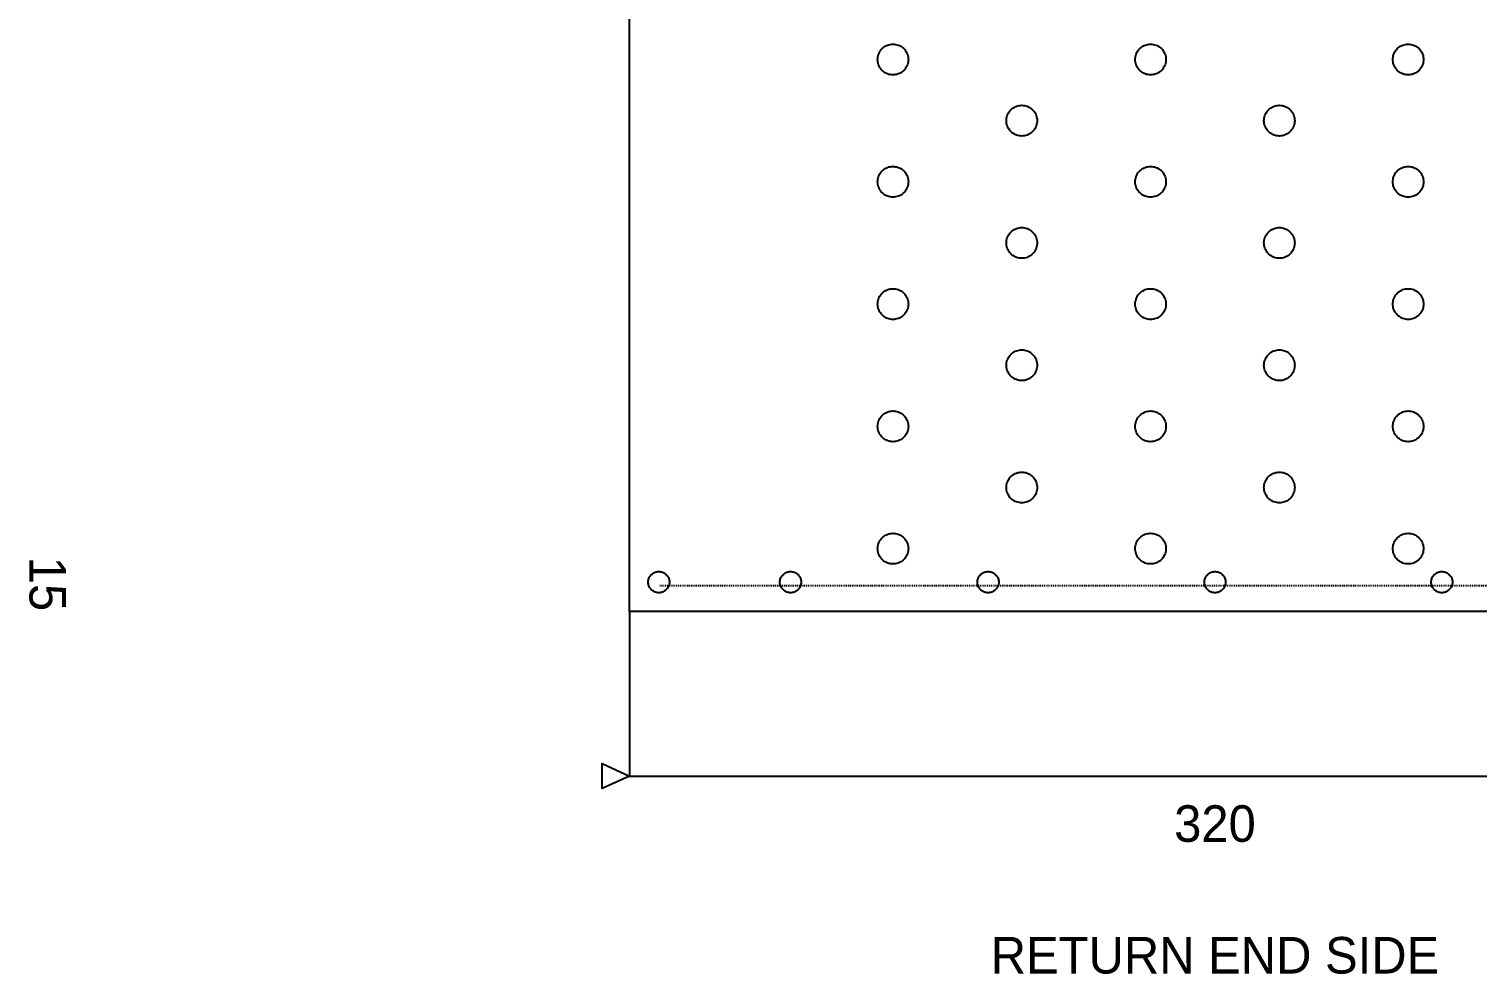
# Model space of a CAD drawing. Header units: millimetres. Extents: x 42 to 3058, y 353 to 2599.
# Drawn here: x 2385.9 to 2781.6, y 400.9 to 659.2 of the extents above; entities that cross this region are included whole.
import ezdxf
from ezdxf.enums import TextEntityAlignment as Align

# ---------------------------------------------------------------- set-up
doc = ezdxf.new("R2010")
doc.units = ezdxf.units.MM
doc.linetypes.add('DASHED', pattern=[0.5, 0.25, -0.25])
doc.layers.add('DRAWING', color=7, linetype='Continuous')
doc.layers.add('TEXT', color=7, linetype='Continuous')

msp = doc.modelspace()

# ---------------------------------------------------------------- linework, layer by layer
at = {"layer": 'DRAWING', "linetype": 'CONTINUOUS', "true_color": 0x111111}
for p, q in [((2550, 500), (2550, 1930)), ((2870, 500), (2550, 500))]:
    msp.add_line(p, q, dxfattribs=at)
at = {"layer": 'DRAWING', "linetype": 'DASHED', "true_color": 0xb000ff}
msp.add_line((2862, 507), (2558, 507), dxfattribs=at)
at = {"layer": 'DRAWING', "linetype": 'CONTINUOUS', "true_color": 0xff6a00}
for p, q in [((2550, 500), (2550, 455)), ((2550, 455), (2870, 455))]:
    msp.add_line(p, q, dxfattribs=at)
at = {"layer": 'DRAWING', "linetype": 'CONTINUOUS', "true_color": 0x111111}
for points in [[(2626.2, 650.88), (2626.18, 650.51), (2626.14, 650.15), (2626.06, 649.79), (2625.95, 649.44), (2625.81, 649.1), (2625.64, 648.78), (2625.44, 648.47), (2625.22, 648.18), (2624.97, 647.91), (2624.7, 647.66), (2624.41, 647.44), (2624.1, 647.24), (2623.77, 647.07), (2623.44, 646.93), (2623.09, 646.82), (2622.73, 646.74), (2622.37, 646.69), (2622, 646.68), (2621.63, 646.69), (2621.27, 646.74), (2620.91, 646.82), (2620.56, 646.93), (2620.23, 647.07), (2619.9, 647.24), (2619.59, 647.44), (2619.3, 647.66), (2619.03, 647.91), (2618.78, 648.18), (2618.56, 648.47), (2618.36, 648.78), (2618.19, 649.1), (2618.05, 649.44), (2617.94, 649.79), (2617.86, 650.15), (2617.82, 650.51), (2617.8, 650.88), (2617.82, 651.24), (2617.86, 651.61), (2617.94, 651.96), (2618.05, 652.31), (2618.19, 652.65), (2618.36, 652.98), (2618.56, 653.29), (2618.78, 653.58), (2619.03, 653.85), (2619.3, 654.1), (2619.59, 654.32), (2619.9, 654.52), (2620.23, 654.68), (2620.56, 654.82), (2620.91, 654.93), (2621.27, 655.01), (2621.63, 655.06), (2622, 655.08), (2622.37, 655.06), (2622.73, 655.01), (2623.09, 654.93), (2623.44, 654.82), (2623.77, 654.68), (2624.1, 654.52), (2624.41, 654.32), (2624.7, 654.1), (2624.97, 653.85), (2625.22, 653.58), (2625.44, 653.29), (2625.64, 652.98), (2625.81, 652.65), (2625.95, 652.31), (2626.06, 651.96), (2626.14, 651.61), (2626.18, 651.24), (2626.2, 650.88)], [(2696.6, 650.88), (2696.58, 650.51), (2696.54, 650.15), (2696.46, 649.79), (2696.35, 649.44), (2696.21, 649.1), (2696.04, 648.78), (2695.84, 648.47), (2695.62, 648.18), (2695.37, 647.91), (2695.1, 647.66), (2694.81, 647.44), (2694.5, 647.24), (2694.17, 647.07), (2693.84, 646.93), (2693.49, 646.82), (2693.13, 646.74), (2692.77, 646.69), (2692.4, 646.68), (2692.03, 646.69), (2691.67, 646.74), (2691.31, 646.82), (2690.96, 646.93), (2690.63, 647.07), (2690.3, 647.24), (2689.99, 647.44), (2689.7, 647.66), (2689.43, 647.91), (2689.18, 648.18), (2688.96, 648.47), (2688.76, 648.78), (2688.59, 649.1), (2688.45, 649.44), (2688.34, 649.79), (2688.26, 650.15), (2688.22, 650.51), (2688.2, 650.88), (2688.22, 651.24), (2688.26, 651.61), (2688.34, 651.96), (2688.45, 652.31), (2688.59, 652.65), (2688.76, 652.98), (2688.96, 653.29), (2689.18, 653.58), (2689.43, 653.85), (2689.7, 654.1), (2689.99, 654.32), (2690.3, 654.52), (2690.63, 654.68), (2690.96, 654.82), (2691.31, 654.93), (2691.67, 655.01), (2692.03, 655.06), (2692.4, 655.08), (2692.77, 655.06), (2693.13, 655.01), (2693.49, 654.93), (2693.84, 654.82), (2694.17, 654.68), (2694.5, 654.52), (2694.81, 654.32), (2695.1, 654.1), (2695.37, 653.85), (2695.62, 653.58), (2695.84, 653.29), (2696.04, 652.98), (2696.21, 652.65), (2696.35, 652.31), (2696.46, 651.96), (2696.54, 651.61), (2696.58, 651.24), (2696.6, 650.88)], [(2767, 650.88), (2766.98, 650.51), (2766.94, 650.15), (2766.86, 649.79), (2766.75, 649.44), (2766.61, 649.1), (2766.44, 648.78), (2766.24, 648.47), (2766.02, 648.18), (2765.77, 647.91), (2765.5, 647.66), (2765.21, 647.44), (2764.9, 647.24), (2764.57, 647.07), (2764.24, 646.93), (2763.89, 646.82), (2763.53, 646.74), (2763.17, 646.69), (2762.8, 646.68), (2762.43, 646.69), (2762.07, 646.74), (2761.71, 646.82), (2761.36, 646.93), (2761.03, 647.07), (2760.7, 647.24), (2760.39, 647.44), (2760.1, 647.66), (2759.83, 647.91), (2759.58, 648.18), (2759.36, 648.47), (2759.16, 648.78), (2758.99, 649.1), (2758.85, 649.44), (2758.74, 649.79), (2758.66, 650.15), (2758.62, 650.51), (2758.6, 650.88), (2758.62, 651.24), (2758.66, 651.61), (2758.74, 651.96), (2758.85, 652.31), (2758.99, 652.65), (2759.16, 652.98), (2759.36, 653.29), (2759.58, 653.58), (2759.83, 653.85), (2760.1, 654.1), (2760.39, 654.32), (2760.7, 654.52), (2761.03, 654.68), (2761.36, 654.82), (2761.71, 654.93), (2762.07, 655.01), (2762.43, 655.06), (2762.8, 655.08), (2763.17, 655.06), (2763.53, 655.01), (2763.89, 654.93), (2764.24, 654.82), (2764.57, 654.68), (2764.9, 654.52), (2765.21, 654.32), (2765.5, 654.1), (2765.77, 653.85), (2766.02, 653.58), (2766.24, 653.29), (2766.44, 652.98), (2766.61, 652.65), (2766.75, 652.31), (2766.86, 651.96), (2766.94, 651.61), (2766.98, 651.24), (2767, 650.88)], [(2661.4, 634.16), (2661.38, 633.8), (2661.34, 633.43), (2661.26, 633.08), (2661.15, 632.73), (2661.01, 632.39), (2660.84, 632.06), (2660.64, 631.75), (2660.42, 631.46), (2660.17, 631.19), (2659.9, 630.95), (2659.61, 630.72), (2659.3, 630.53), (2658.97, 630.36), (2658.64, 630.22), (2658.29, 630.11), (2657.93, 630.03), (2657.57, 629.98), (2657.2, 629.96), (2656.83, 629.98), (2656.47, 630.03), (2656.11, 630.11), (2655.76, 630.22), (2655.43, 630.36), (2655.1, 630.53), (2654.79, 630.72), (2654.5, 630.95), (2654.23, 631.19), (2653.98, 631.46), (2653.76, 631.75), (2653.56, 632.06), (2653.39, 632.39), (2653.25, 632.73), (2653.14, 633.08), (2653.06, 633.43), (2653.02, 633.8), (2653, 634.16), (2653.02, 634.53), (2653.06, 634.89), (2653.14, 635.25), (2653.25, 635.6), (2653.39, 635.94), (2653.56, 636.26), (2653.76, 636.57), (2653.98, 636.86), (2654.23, 637.13), (2654.5, 637.38), (2654.79, 637.6), (2655.1, 637.8), (2655.43, 637.97), (2655.76, 638.11), (2656.11, 638.22), (2656.47, 638.3), (2656.83, 638.35), (2657.2, 638.36), (2657.57, 638.35), (2657.93, 638.3), (2658.29, 638.22), (2658.64, 638.11), (2658.97, 637.97), (2659.3, 637.8), (2659.61, 637.6), (2659.9, 637.38), (2660.17, 637.13), (2660.42, 636.86), (2660.64, 636.57), (2660.84, 636.26), (2661.01, 635.94), (2661.15, 635.6), (2661.26, 635.25), (2661.34, 634.89), (2661.38, 634.53), (2661.4, 634.16)], [(2731.8, 634.16), (2731.78, 633.8), (2731.74, 633.43), (2731.66, 633.08), (2731.55, 632.73), (2731.41, 632.39), (2731.24, 632.06), (2731.04, 631.75), (2730.82, 631.46), (2730.57, 631.19), (2730.3, 630.95), (2730.01, 630.72), (2729.7, 630.53), (2729.37, 630.36), (2729.04, 630.22), (2728.69, 630.11), (2728.33, 630.03), (2727.97, 629.98), (2727.6, 629.96), (2727.23, 629.98), (2726.87, 630.03), (2726.51, 630.11), (2726.16, 630.22), (2725.83, 630.36), (2725.5, 630.53), (2725.19, 630.72), (2724.9, 630.95), (2724.63, 631.19), (2724.38, 631.46), (2724.16, 631.75), (2723.96, 632.06), (2723.79, 632.39), (2723.65, 632.73), (2723.54, 633.08), (2723.46, 633.43), (2723.42, 633.8), (2723.4, 634.16), (2723.42, 634.53), (2723.46, 634.89), (2723.54, 635.25), (2723.65, 635.6), (2723.79, 635.94), (2723.96, 636.26), (2724.16, 636.57), (2724.38, 636.86), (2724.63, 637.13), (2724.9, 637.38), (2725.19, 637.6), (2725.5, 637.8), (2725.83, 637.97), (2726.16, 638.11), (2726.51, 638.22), (2726.87, 638.3), (2727.23, 638.35), (2727.6, 638.36), (2727.97, 638.35), (2728.33, 638.3), (2728.69, 638.22), (2729.04, 638.11), (2729.37, 637.97), (2729.7, 637.8), (2730.01, 637.6), (2730.3, 637.38), (2730.57, 637.13), (2730.82, 636.86), (2731.04, 636.57), (2731.24, 636.26), (2731.41, 635.94), (2731.55, 635.6), (2731.66, 635.25), (2731.74, 634.89), (2731.78, 634.53), (2731.8, 634.16)], [(2626.2, 617.45), (2626.18, 617.08), (2626.14, 616.72), (2626.06, 616.36), (2625.95, 616.01), (2625.81, 615.67), (2625.64, 615.35), (2625.44, 615.04), (2625.22, 614.75), (2624.97, 614.48), (2624.7, 614.23), (2624.41, 614.01), (2624.1, 613.81), (2623.77, 613.64), (2623.44, 613.5), (2623.09, 613.39), (2622.73, 613.31), (2622.37, 613.26), (2622, 613.25), (2621.63, 613.26), (2621.27, 613.31), (2620.91, 613.39), (2620.56, 613.5), (2620.23, 613.64), (2619.9, 613.81), (2619.59, 614.01), (2619.3, 614.23), (2619.03, 614.48), (2618.78, 614.75), (2618.56, 615.04), (2618.36, 615.35), (2618.19, 615.67), (2618.05, 616.01), (2617.94, 616.36), (2617.86, 616.72), (2617.82, 617.08), (2617.8, 617.45), (2617.82, 617.81), (2617.86, 618.18), (2617.94, 618.54), (2618.05, 618.88), (2618.19, 619.22), (2618.36, 619.55), (2618.56, 619.86), (2618.78, 620.15), (2619.03, 620.42), (2619.3, 620.67), (2619.59, 620.89), (2619.9, 621.09), (2620.23, 621.25), (2620.56, 621.4), (2620.91, 621.51), (2621.27, 621.58), (2621.63, 621.63), (2622, 621.65), (2622.37, 621.63), (2622.73, 621.58), (2623.09, 621.51), (2623.44, 621.4), (2623.77, 621.25), (2624.1, 621.09), (2624.41, 620.89), (2624.7, 620.67), (2624.97, 620.42), (2625.22, 620.15), (2625.44, 619.86), (2625.64, 619.55), (2625.81, 619.22), (2625.95, 618.88), (2626.06, 618.54), (2626.14, 618.18), (2626.18, 617.81), (2626.2, 617.45)], [(2696.6, 617.45), (2696.58, 617.08), (2696.54, 616.72), (2696.46, 616.36), (2696.35, 616.01), (2696.21, 615.67), (2696.04, 615.35), (2695.84, 615.04), (2695.62, 614.75), (2695.37, 614.48), (2695.1, 614.23), (2694.81, 614.01), (2694.5, 613.81), (2694.17, 613.64), (2693.84, 613.5), (2693.49, 613.39), (2693.13, 613.31), (2692.77, 613.26), (2692.4, 613.25), (2692.03, 613.26), (2691.67, 613.31), (2691.31, 613.39), (2690.96, 613.5), (2690.63, 613.64), (2690.3, 613.81), (2689.99, 614.01), (2689.7, 614.23), (2689.43, 614.48), (2689.18, 614.75), (2688.96, 615.04), (2688.76, 615.35), (2688.59, 615.67), (2688.45, 616.01), (2688.34, 616.36), (2688.26, 616.72), (2688.22, 617.08), (2688.2, 617.45), (2688.22, 617.81), (2688.26, 618.18), (2688.34, 618.54), (2688.45, 618.88), (2688.59, 619.22), (2688.76, 619.55), (2688.96, 619.86), (2689.18, 620.15), (2689.43, 620.42), (2689.7, 620.67), (2689.99, 620.89), (2690.3, 621.09), (2690.63, 621.25), (2690.96, 621.4), (2691.31, 621.51), (2691.67, 621.58), (2692.03, 621.63), (2692.4, 621.65), (2692.77, 621.63), (2693.13, 621.58), (2693.49, 621.51), (2693.84, 621.4), (2694.17, 621.25), (2694.5, 621.09), (2694.81, 620.89), (2695.1, 620.67), (2695.37, 620.42), (2695.62, 620.15), (2695.84, 619.86), (2696.04, 619.55), (2696.21, 619.22), (2696.35, 618.88), (2696.46, 618.54), (2696.54, 618.18), (2696.58, 617.81), (2696.6, 617.45)], [(2767, 617.45), (2766.98, 617.08), (2766.94, 616.72), (2766.86, 616.36), (2766.75, 616.01), (2766.61, 615.67), (2766.44, 615.35), (2766.24, 615.04), (2766.02, 614.75), (2765.77, 614.48), (2765.5, 614.23), (2765.21, 614.01), (2764.9, 613.81), (2764.57, 613.64), (2764.24, 613.5), (2763.89, 613.39), (2763.53, 613.31), (2763.17, 613.26), (2762.8, 613.25), (2762.43, 613.26), (2762.07, 613.31), (2761.71, 613.39), (2761.36, 613.5), (2761.03, 613.64), (2760.7, 613.81), (2760.39, 614.01), (2760.1, 614.23), (2759.83, 614.48), (2759.58, 614.75), (2759.36, 615.04), (2759.16, 615.35), (2758.99, 615.67), (2758.85, 616.01), (2758.74, 616.36), (2758.66, 616.72), (2758.62, 617.08), (2758.6, 617.45), (2758.62, 617.81), (2758.66, 618.18), (2758.74, 618.54), (2758.85, 618.88), (2758.99, 619.22), (2759.16, 619.55), (2759.36, 619.86), (2759.58, 620.15), (2759.83, 620.42), (2760.1, 620.67), (2760.39, 620.89), (2760.7, 621.09), (2761.03, 621.25), (2761.36, 621.4), (2761.71, 621.51), (2762.07, 621.58), (2762.43, 621.63), (2762.8, 621.65), (2763.17, 621.63), (2763.53, 621.58), (2763.89, 621.51), (2764.24, 621.4), (2764.57, 621.25), (2764.9, 621.09), (2765.21, 620.89), (2765.5, 620.67), (2765.77, 620.42), (2766.02, 620.15), (2766.24, 619.86), (2766.44, 619.55), (2766.61, 619.22), (2766.75, 618.88), (2766.86, 618.54), (2766.94, 618.18), (2766.98, 617.81), (2767, 617.45)], [(2661.4, 600.73), (2661.38, 600.37), (2661.34, 600), (2661.26, 599.65), (2661.15, 599.3), (2661.01, 598.96), (2660.84, 598.63), (2660.64, 598.32), (2660.42, 598.03), (2660.17, 597.76), (2659.9, 597.52), (2659.61, 597.29), (2659.3, 597.1), (2658.97, 596.93), (2658.64, 596.79), (2658.29, 596.68), (2657.93, 596.6), (2657.57, 596.55), (2657.2, 596.53), (2656.83, 596.55), (2656.47, 596.6), (2656.11, 596.68), (2655.76, 596.79), (2655.43, 596.93), (2655.1, 597.1), (2654.79, 597.29), (2654.5, 597.52), (2654.23, 597.76), (2653.98, 598.03), (2653.76, 598.32), (2653.56, 598.63), (2653.39, 598.96), (2653.25, 599.3), (2653.14, 599.65), (2653.06, 600), (2653.02, 600.37), (2653, 600.73), (2653.02, 601.1), (2653.06, 601.46), (2653.14, 601.82), (2653.25, 602.17), (2653.39, 602.51), (2653.56, 602.83), (2653.76, 603.14), (2653.98, 603.43), (2654.23, 603.7), (2654.5, 603.95), (2654.79, 604.17), (2655.1, 604.37), (2655.43, 604.54), (2655.76, 604.68), (2656.11, 604.79), (2656.47, 604.87), (2656.83, 604.92), (2657.2, 604.93), (2657.57, 604.92), (2657.93, 604.87), (2658.29, 604.79), (2658.64, 604.68), (2658.97, 604.54), (2659.3, 604.37), (2659.61, 604.17), (2659.9, 603.95), (2660.17, 603.7), (2660.42, 603.43), (2660.64, 603.14), (2660.84, 602.83), (2661.01, 602.51), (2661.15, 602.17), (2661.26, 601.82), (2661.34, 601.46), (2661.38, 601.1), (2661.4, 600.73)], [(2731.8, 600.73), (2731.78, 600.37), (2731.74, 600), (2731.66, 599.65), (2731.55, 599.3), (2731.41, 598.96), (2731.24, 598.63), (2731.04, 598.32), (2730.82, 598.03), (2730.57, 597.76), (2730.3, 597.52), (2730.01, 597.29), (2729.7, 597.1), (2729.37, 596.93), (2729.04, 596.79), (2728.69, 596.68), (2728.33, 596.6), (2727.97, 596.55), (2727.6, 596.53), (2727.23, 596.55), (2726.87, 596.6), (2726.51, 596.68), (2726.16, 596.79), (2725.83, 596.93), (2725.5, 597.1), (2725.19, 597.29), (2724.9, 597.52), (2724.63, 597.76), (2724.38, 598.03), (2724.16, 598.32), (2723.96, 598.63), (2723.79, 598.96), (2723.65, 599.3), (2723.54, 599.65), (2723.46, 600), (2723.42, 600.37), (2723.4, 600.73), (2723.42, 601.1), (2723.46, 601.46), (2723.54, 601.82), (2723.65, 602.17), (2723.79, 602.51), (2723.96, 602.83), (2724.16, 603.14), (2724.38, 603.43), (2724.63, 603.7), (2724.9, 603.95), (2725.19, 604.17), (2725.5, 604.37), (2725.83, 604.54), (2726.16, 604.68), (2726.51, 604.79), (2726.87, 604.87), (2727.23, 604.92), (2727.6, 604.93), (2727.97, 604.92), (2728.33, 604.87), (2728.69, 604.79), (2729.04, 604.68), (2729.37, 604.54), (2729.7, 604.37), (2730.01, 604.17), (2730.3, 603.95), (2730.57, 603.7), (2730.82, 603.43), (2731.04, 603.14), (2731.24, 602.83), (2731.41, 602.51), (2731.55, 602.17), (2731.66, 601.82), (2731.74, 601.46), (2731.78, 601.1), (2731.8, 600.73)], [(2626.2, 584.02), (2626.18, 583.65), (2626.14, 583.29), (2626.06, 582.93), (2625.95, 582.58), (2625.81, 582.24), (2625.64, 581.92), (2625.44, 581.61), (2625.22, 581.32), (2624.97, 581.05), (2624.7, 580.8), (2624.41, 580.58), (2624.1, 580.38), (2623.77, 580.21), (2623.44, 580.07), (2623.09, 579.96), (2622.73, 579.88), (2622.37, 579.83), (2622, 579.82), (2621.63, 579.83), (2621.27, 579.88), (2620.91, 579.96), (2620.56, 580.07), (2620.23, 580.21), (2619.9, 580.38), (2619.59, 580.58), (2619.3, 580.8), (2619.03, 581.05), (2618.78, 581.32), (2618.56, 581.61), (2618.36, 581.92), (2618.19, 582.24), (2618.05, 582.58), (2617.94, 582.93), (2617.86, 583.29), (2617.82, 583.65), (2617.8, 584.02), (2617.82, 584.38), (2617.86, 584.75), (2617.94, 585.11), (2618.05, 585.46), (2618.19, 585.79), (2618.36, 586.12), (2618.56, 586.43), (2618.78, 586.72), (2619.03, 586.99), (2619.3, 587.24), (2619.59, 587.46), (2619.9, 587.66), (2620.23, 587.83), (2620.56, 587.97), (2620.91, 588.08), (2621.27, 588.16), (2621.63, 588.2), (2622, 588.22), (2622.37, 588.2), (2622.73, 588.16), (2623.09, 588.08), (2623.44, 587.97), (2623.77, 587.83), (2624.1, 587.66), (2624.41, 587.46), (2624.7, 587.24), (2624.97, 586.99), (2625.22, 586.72), (2625.44, 586.43), (2625.64, 586.12), (2625.81, 585.79), (2625.95, 585.46), (2626.06, 585.11), (2626.14, 584.75), (2626.18, 584.38), (2626.2, 584.02)], [(2696.6, 584.02), (2696.58, 583.65), (2696.54, 583.29), (2696.46, 582.93), (2696.35, 582.58), (2696.21, 582.24), (2696.04, 581.92), (2695.84, 581.61), (2695.62, 581.32), (2695.37, 581.05), (2695.1, 580.8), (2694.81, 580.58), (2694.5, 580.38), (2694.17, 580.21), (2693.84, 580.07), (2693.49, 579.96), (2693.13, 579.88), (2692.77, 579.83), (2692.4, 579.82), (2692.03, 579.83), (2691.67, 579.88), (2691.31, 579.96), (2690.96, 580.07), (2690.63, 580.21), (2690.3, 580.38), (2689.99, 580.58), (2689.7, 580.8), (2689.43, 581.05), (2689.18, 581.32), (2688.96, 581.61), (2688.76, 581.92), (2688.59, 582.24), (2688.45, 582.58), (2688.34, 582.93), (2688.26, 583.29), (2688.22, 583.65), (2688.2, 584.02), (2688.22, 584.38), (2688.26, 584.75), (2688.34, 585.11), (2688.45, 585.46), (2688.59, 585.79), (2688.76, 586.12), (2688.96, 586.43), (2689.18, 586.72), (2689.43, 586.99), (2689.7, 587.24), (2689.99, 587.46), (2690.3, 587.66), (2690.63, 587.83), (2690.96, 587.97), (2691.31, 588.08), (2691.67, 588.16), (2692.03, 588.2), (2692.4, 588.22), (2692.77, 588.2), (2693.13, 588.16), (2693.49, 588.08), (2693.84, 587.97), (2694.17, 587.83), (2694.5, 587.66), (2694.81, 587.46), (2695.1, 587.24), (2695.37, 586.99), (2695.62, 586.72), (2695.84, 586.43), (2696.04, 586.12), (2696.21, 585.79), (2696.35, 585.46), (2696.46, 585.11), (2696.54, 584.75), (2696.58, 584.38), (2696.6, 584.02)], [(2767, 584.02), (2766.98, 583.65), (2766.94, 583.29), (2766.86, 582.93), (2766.75, 582.58), (2766.61, 582.24), (2766.44, 581.92), (2766.24, 581.61), (2766.02, 581.32), (2765.77, 581.05), (2765.5, 580.8), (2765.21, 580.58), (2764.9, 580.38), (2764.57, 580.21), (2764.24, 580.07), (2763.89, 579.96), (2763.53, 579.88), (2763.17, 579.83), (2762.8, 579.82), (2762.43, 579.83), (2762.07, 579.88), (2761.71, 579.96), (2761.36, 580.07), (2761.03, 580.21), (2760.7, 580.38), (2760.39, 580.58), (2760.1, 580.8), (2759.83, 581.05), (2759.58, 581.32), (2759.36, 581.61), (2759.16, 581.92), (2758.99, 582.24), (2758.85, 582.58), (2758.74, 582.93), (2758.66, 583.29), (2758.62, 583.65), (2758.6, 584.02), (2758.62, 584.38), (2758.66, 584.75), (2758.74, 585.11), (2758.85, 585.46), (2758.99, 585.79), (2759.16, 586.12), (2759.36, 586.43), (2759.58, 586.72), (2759.83, 586.99), (2760.1, 587.24), (2760.39, 587.46), (2760.7, 587.66), (2761.03, 587.83), (2761.36, 587.97), (2761.71, 588.08), (2762.07, 588.16), (2762.43, 588.2), (2762.8, 588.22), (2763.17, 588.2), (2763.53, 588.16), (2763.89, 588.08), (2764.24, 587.97), (2764.57, 587.83), (2764.9, 587.66), (2765.21, 587.46), (2765.5, 587.24), (2765.77, 586.99), (2766.02, 586.72), (2766.24, 586.43), (2766.44, 586.12), (2766.61, 585.79), (2766.75, 585.46), (2766.86, 585.11), (2766.94, 584.75), (2766.98, 584.38), (2767, 584.02)], [(2661.4, 567.3), (2661.38, 566.94), (2661.34, 566.57), (2661.26, 566.22), (2661.15, 565.87), (2661.01, 565.53), (2660.84, 565.2), (2660.64, 564.9), (2660.42, 564.6), (2660.17, 564.33), (2659.9, 564.09), (2659.61, 563.86), (2659.3, 563.67), (2658.97, 563.5), (2658.64, 563.36), (2658.29, 563.25), (2657.93, 563.17), (2657.57, 563.12), (2657.2, 563.1), (2656.83, 563.12), (2656.47, 563.17), (2656.11, 563.25), (2655.76, 563.36), (2655.43, 563.5), (2655.1, 563.67), (2654.79, 563.86), (2654.5, 564.09), (2654.23, 564.33), (2653.98, 564.6), (2653.76, 564.9), (2653.56, 565.2), (2653.39, 565.53), (2653.25, 565.87), (2653.14, 566.22), (2653.06, 566.57), (2653.02, 566.94), (2653, 567.3), (2653.02, 567.67), (2653.06, 568.03), (2653.14, 568.39), (2653.25, 568.74), (2653.39, 569.08), (2653.56, 569.4), (2653.76, 569.71), (2653.98, 570), (2654.23, 570.27), (2654.5, 570.52), (2654.79, 570.74), (2655.1, 570.94), (2655.43, 571.11), (2655.76, 571.25), (2656.11, 571.36), (2656.47, 571.44), (2656.83, 571.49), (2657.2, 571.5), (2657.57, 571.49), (2657.93, 571.44), (2658.29, 571.36), (2658.64, 571.25), (2658.97, 571.11), (2659.3, 570.94), (2659.61, 570.74), (2659.9, 570.52), (2660.17, 570.27), (2660.42, 570), (2660.64, 569.71), (2660.84, 569.4), (2661.01, 569.08), (2661.15, 568.74), (2661.26, 568.39), (2661.34, 568.03), (2661.38, 567.67), (2661.4, 567.3)], [(2731.8, 567.3), (2731.78, 566.94), (2731.74, 566.57), (2731.66, 566.22), (2731.55, 565.87), (2731.41, 565.53), (2731.24, 565.2), (2731.04, 564.9), (2730.82, 564.6), (2730.57, 564.33), (2730.3, 564.09), (2730.01, 563.86), (2729.7, 563.67), (2729.37, 563.5), (2729.04, 563.36), (2728.69, 563.25), (2728.33, 563.17), (2727.97, 563.12), (2727.6, 563.1), (2727.23, 563.12), (2726.87, 563.17), (2726.51, 563.25), (2726.16, 563.36), (2725.83, 563.5), (2725.5, 563.67), (2725.19, 563.86), (2724.9, 564.09), (2724.63, 564.33), (2724.38, 564.6), (2724.16, 564.9), (2723.96, 565.2), (2723.79, 565.53), (2723.65, 565.87), (2723.54, 566.22), (2723.46, 566.57), (2723.42, 566.94), (2723.4, 567.3), (2723.42, 567.67), (2723.46, 568.03), (2723.54, 568.39), (2723.65, 568.74), (2723.79, 569.08), (2723.96, 569.4), (2724.16, 569.71), (2724.38, 570), (2724.63, 570.27), (2724.9, 570.52), (2725.19, 570.74), (2725.5, 570.94), (2725.83, 571.11), (2726.16, 571.25), (2726.51, 571.36), (2726.87, 571.44), (2727.23, 571.49), (2727.6, 571.5), (2727.97, 571.49), (2728.33, 571.44), (2728.69, 571.36), (2729.04, 571.25), (2729.37, 571.11), (2729.7, 570.94), (2730.01, 570.74), (2730.3, 570.52), (2730.57, 570.27), (2730.82, 570), (2731.04, 569.71), (2731.24, 569.4), (2731.41, 569.08), (2731.55, 568.74), (2731.66, 568.39), (2731.74, 568.03), (2731.78, 567.67), (2731.8, 567.3)], [(2626.2, 550.59), (2626.18, 550.22), (2626.14, 549.86), (2626.06, 549.5), (2625.95, 549.15), (2625.81, 548.81), (2625.64, 548.49), (2625.44, 548.18), (2625.22, 547.89), (2624.97, 547.62), (2624.7, 547.37), (2624.41, 547.15), (2624.1, 546.95), (2623.77, 546.78), (2623.44, 546.64), (2623.09, 546.53), (2622.73, 546.45), (2622.37, 546.41), (2622, 546.39), (2621.63, 546.41), (2621.27, 546.45), (2620.91, 546.53), (2620.56, 546.64), (2620.23, 546.78), (2619.9, 546.95), (2619.59, 547.15), (2619.3, 547.37), (2619.03, 547.62), (2618.78, 547.89), (2618.56, 548.18), (2618.36, 548.49), (2618.19, 548.81), (2618.05, 549.15), (2617.94, 549.5), (2617.86, 549.86), (2617.82, 550.22), (2617.8, 550.59), (2617.82, 550.96), (2617.86, 551.32), (2617.94, 551.68), (2618.05, 552.03), (2618.19, 552.36), (2618.36, 552.69), (2618.56, 553), (2618.78, 553.29), (2619.03, 553.56), (2619.3, 553.81), (2619.59, 554.03), (2619.9, 554.23), (2620.23, 554.4), (2620.56, 554.54), (2620.91, 554.65), (2621.27, 554.73), (2621.63, 554.77), (2622, 554.79), (2622.37, 554.77), (2622.73, 554.73), (2623.09, 554.65), (2623.44, 554.54), (2623.77, 554.4), (2624.1, 554.23), (2624.41, 554.03), (2624.7, 553.81), (2624.97, 553.56), (2625.22, 553.29), (2625.44, 553), (2625.64, 552.69), (2625.81, 552.36), (2625.95, 552.03), (2626.06, 551.68), (2626.14, 551.32), (2626.18, 550.96), (2626.2, 550.59)], [(2696.6, 550.59), (2696.58, 550.22), (2696.54, 549.86), (2696.46, 549.5), (2696.35, 549.15), (2696.21, 548.81), (2696.04, 548.49), (2695.84, 548.18), (2695.62, 547.89), (2695.37, 547.62), (2695.1, 547.37), (2694.81, 547.15), (2694.5, 546.95), (2694.17, 546.78), (2693.84, 546.64), (2693.49, 546.53), (2693.13, 546.45), (2692.77, 546.41), (2692.4, 546.39), (2692.03, 546.41), (2691.67, 546.45), (2691.31, 546.53), (2690.96, 546.64), (2690.63, 546.78), (2690.3, 546.95), (2689.99, 547.15), (2689.7, 547.37), (2689.43, 547.62), (2689.18, 547.89), (2688.96, 548.18), (2688.76, 548.49), (2688.59, 548.81), (2688.45, 549.15), (2688.34, 549.5), (2688.26, 549.86), (2688.22, 550.22), (2688.2, 550.59), (2688.22, 550.96), (2688.26, 551.32), (2688.34, 551.68), (2688.45, 552.03), (2688.59, 552.36), (2688.76, 552.69), (2688.96, 553), (2689.18, 553.29), (2689.43, 553.56), (2689.7, 553.81), (2689.99, 554.03), (2690.3, 554.23), (2690.63, 554.4), (2690.96, 554.54), (2691.31, 554.65), (2691.67, 554.73), (2692.03, 554.77), (2692.4, 554.79), (2692.77, 554.77), (2693.13, 554.73), (2693.49, 554.65), (2693.84, 554.54), (2694.17, 554.4), (2694.5, 554.23), (2694.81, 554.03), (2695.1, 553.81), (2695.37, 553.56), (2695.62, 553.29), (2695.84, 553), (2696.04, 552.69), (2696.21, 552.36), (2696.35, 552.03), (2696.46, 551.68), (2696.54, 551.32), (2696.58, 550.96), (2696.6, 550.59)], [(2767, 550.59), (2766.98, 550.22), (2766.94, 549.86), (2766.86, 549.5), (2766.75, 549.15), (2766.61, 548.81), (2766.44, 548.49), (2766.24, 548.18), (2766.02, 547.89), (2765.77, 547.62), (2765.5, 547.37), (2765.21, 547.15), (2764.9, 546.95), (2764.57, 546.78), (2764.24, 546.64), (2763.89, 546.53), (2763.53, 546.45), (2763.17, 546.41), (2762.8, 546.39), (2762.43, 546.41), (2762.07, 546.45), (2761.71, 546.53), (2761.36, 546.64), (2761.03, 546.78), (2760.7, 546.95), (2760.39, 547.15), (2760.1, 547.37), (2759.83, 547.62), (2759.58, 547.89), (2759.36, 548.18), (2759.16, 548.49), (2758.99, 548.81), (2758.85, 549.15), (2758.74, 549.5), (2758.66, 549.86), (2758.62, 550.22), (2758.6, 550.59), (2758.62, 550.96), (2758.66, 551.32), (2758.74, 551.68), (2758.85, 552.03), (2758.99, 552.36), (2759.16, 552.69), (2759.36, 553), (2759.58, 553.29), (2759.83, 553.56), (2760.1, 553.81), (2760.39, 554.03), (2760.7, 554.23), (2761.03, 554.4), (2761.36, 554.54), (2761.71, 554.65), (2762.07, 554.73), (2762.43, 554.77), (2762.8, 554.79), (2763.17, 554.77), (2763.53, 554.73), (2763.89, 554.65), (2764.24, 554.54), (2764.57, 554.4), (2764.9, 554.23), (2765.21, 554.03), (2765.5, 553.81), (2765.77, 553.56), (2766.02, 553.29), (2766.24, 553), (2766.44, 552.69), (2766.61, 552.36), (2766.75, 552.03), (2766.86, 551.68), (2766.94, 551.32), (2766.98, 550.96), (2767, 550.59)], [(2661.4, 533.87), (2661.38, 533.51), (2661.34, 533.15), (2661.26, 532.79), (2661.15, 532.44), (2661.01, 532.1), (2660.84, 531.77), (2660.64, 531.47), (2660.42, 531.18), (2660.17, 530.9), (2659.9, 530.66), (2659.61, 530.43), (2659.3, 530.24), (2658.97, 530.07), (2658.64, 529.93), (2658.29, 529.82), (2657.93, 529.74), (2657.57, 529.69), (2657.2, 529.67), (2656.83, 529.69), (2656.47, 529.74), (2656.11, 529.82), (2655.76, 529.93), (2655.43, 530.07), (2655.1, 530.24), (2654.79, 530.43), (2654.5, 530.66), (2654.23, 530.9), (2653.98, 531.18), (2653.76, 531.47), (2653.56, 531.77), (2653.39, 532.1), (2653.25, 532.44), (2653.14, 532.79), (2653.06, 533.15), (2653.02, 533.51), (2653, 533.87), (2653.02, 534.24), (2653.06, 534.6), (2653.14, 534.96), (2653.25, 535.31), (2653.39, 535.65), (2653.56, 535.97), (2653.76, 536.28), (2653.98, 536.57), (2654.23, 536.84), (2654.5, 537.09), (2654.79, 537.32), (2655.1, 537.51), (2655.43, 537.68), (2655.76, 537.82), (2656.11, 537.93), (2656.47, 538.01), (2656.83, 538.06), (2657.2, 538.07), (2657.57, 538.06), (2657.93, 538.01), (2658.29, 537.93), (2658.64, 537.82), (2658.97, 537.68), (2659.3, 537.51), (2659.61, 537.32), (2659.9, 537.09), (2660.17, 536.84), (2660.42, 536.57), (2660.64, 536.28), (2660.84, 535.97), (2661.01, 535.65), (2661.15, 535.31), (2661.26, 534.96), (2661.34, 534.6), (2661.38, 534.24), (2661.4, 533.87)], [(2731.8, 533.87), (2731.78, 533.51), (2731.74, 533.15), (2731.66, 532.79), (2731.55, 532.44), (2731.41, 532.1), (2731.24, 531.77), (2731.04, 531.47), (2730.82, 531.18), (2730.57, 530.9), (2730.3, 530.66), (2730.01, 530.43), (2729.7, 530.24), (2729.37, 530.07), (2729.04, 529.93), (2728.69, 529.82), (2728.33, 529.74), (2727.97, 529.69), (2727.6, 529.67), (2727.23, 529.69), (2726.87, 529.74), (2726.51, 529.82), (2726.16, 529.93), (2725.83, 530.07), (2725.5, 530.24), (2725.19, 530.43), (2724.9, 530.66), (2724.63, 530.9), (2724.38, 531.18), (2724.16, 531.47), (2723.96, 531.77), (2723.79, 532.1), (2723.65, 532.44), (2723.54, 532.79), (2723.46, 533.15), (2723.42, 533.51), (2723.4, 533.87), (2723.42, 534.24), (2723.46, 534.6), (2723.54, 534.96), (2723.65, 535.31), (2723.79, 535.65), (2723.96, 535.97), (2724.16, 536.28), (2724.38, 536.57), (2724.63, 536.84), (2724.9, 537.09), (2725.19, 537.32), (2725.5, 537.51), (2725.83, 537.68), (2726.16, 537.82), (2726.51, 537.93), (2726.87, 538.01), (2727.23, 538.06), (2727.6, 538.07), (2727.97, 538.06), (2728.33, 538.01), (2728.69, 537.93), (2729.04, 537.82), (2729.37, 537.68), (2729.7, 537.51), (2730.01, 537.32), (2730.3, 537.09), (2730.57, 536.84), (2730.82, 536.57), (2731.04, 536.28), (2731.24, 535.97), (2731.41, 535.65), (2731.55, 535.31), (2731.66, 534.96), (2731.74, 534.6), (2731.78, 534.24), (2731.8, 533.87)], [(2626.2, 517.16), (2626.18, 516.79), (2626.14, 516.43), (2626.06, 516.07), (2625.95, 515.72), (2625.81, 515.39), (2625.64, 515.06), (2625.44, 514.75), (2625.22, 514.46), (2624.97, 514.19), (2624.7, 513.94), (2624.41, 513.72), (2624.1, 513.52), (2623.77, 513.35), (2623.44, 513.21), (2623.09, 513.1), (2622.73, 513.02), (2622.37, 512.98), (2622, 512.96), (2621.63, 512.98), (2621.27, 513.02), (2620.91, 513.1), (2620.56, 513.21), (2620.23, 513.35), (2619.9, 513.52), (2619.59, 513.72), (2619.3, 513.94), (2619.03, 514.19), (2618.78, 514.46), (2618.56, 514.75), (2618.36, 515.06), (2618.19, 515.39), (2618.05, 515.72), (2617.94, 516.07), (2617.86, 516.43), (2617.82, 516.79), (2617.8, 517.16), (2617.82, 517.53), (2617.86, 517.89), (2617.94, 518.25), (2618.05, 518.6), (2618.19, 518.93), (2618.36, 519.26), (2618.56, 519.57), (2618.78, 519.86), (2619.03, 520.13), (2619.3, 520.38), (2619.59, 520.6), (2619.9, 520.8), (2620.23, 520.97), (2620.56, 521.11), (2620.91, 521.22), (2621.27, 521.3), (2621.63, 521.34), (2622, 521.36), (2622.37, 521.34), (2622.73, 521.3), (2623.09, 521.22), (2623.44, 521.11), (2623.77, 520.97), (2624.1, 520.8), (2624.41, 520.6), (2624.7, 520.38), (2624.97, 520.13), (2625.22, 519.86), (2625.44, 519.57), (2625.64, 519.26), (2625.81, 518.93), (2625.95, 518.6), (2626.06, 518.25), (2626.14, 517.89), (2626.18, 517.53), (2626.2, 517.16)], [(2696.6, 517.16), (2696.58, 516.79), (2696.54, 516.43), (2696.46, 516.07), (2696.35, 515.72), (2696.21, 515.39), (2696.04, 515.06), (2695.84, 514.75), (2695.62, 514.46), (2695.37, 514.19), (2695.1, 513.94), (2694.81, 513.72), (2694.5, 513.52), (2694.17, 513.35), (2693.84, 513.21), (2693.49, 513.1), (2693.13, 513.02), (2692.77, 512.98), (2692.4, 512.96), (2692.03, 512.98), (2691.67, 513.02), (2691.31, 513.1), (2690.96, 513.21), (2690.63, 513.35), (2690.3, 513.52), (2689.99, 513.72), (2689.7, 513.94), (2689.43, 514.19), (2689.18, 514.46), (2688.96, 514.75), (2688.76, 515.06), (2688.59, 515.39), (2688.45, 515.72), (2688.34, 516.07), (2688.26, 516.43), (2688.22, 516.79), (2688.2, 517.16), (2688.22, 517.53), (2688.26, 517.89), (2688.34, 518.25), (2688.45, 518.6), (2688.59, 518.93), (2688.76, 519.26), (2688.96, 519.57), (2689.18, 519.86), (2689.43, 520.13), (2689.7, 520.38), (2689.99, 520.6), (2690.3, 520.8), (2690.63, 520.97), (2690.96, 521.11), (2691.31, 521.22), (2691.67, 521.3), (2692.03, 521.34), (2692.4, 521.36), (2692.77, 521.34), (2693.13, 521.3), (2693.49, 521.22), (2693.84, 521.11), (2694.17, 520.97), (2694.5, 520.8), (2694.81, 520.6), (2695.1, 520.38), (2695.37, 520.13), (2695.62, 519.86), (2695.84, 519.57), (2696.04, 519.26), (2696.21, 518.93), (2696.35, 518.6), (2696.46, 518.25), (2696.54, 517.89), (2696.58, 517.53), (2696.6, 517.16)], [(2767, 517.16), (2766.98, 516.79), (2766.94, 516.43), (2766.86, 516.07), (2766.75, 515.72), (2766.61, 515.39), (2766.44, 515.06), (2766.24, 514.75), (2766.02, 514.46), (2765.77, 514.19), (2765.5, 513.94), (2765.21, 513.72), (2764.9, 513.52), (2764.57, 513.35), (2764.24, 513.21), (2763.89, 513.1), (2763.53, 513.02), (2763.17, 512.98), (2762.8, 512.96), (2762.43, 512.98), (2762.07, 513.02), (2761.71, 513.1), (2761.36, 513.21), (2761.03, 513.35), (2760.7, 513.52), (2760.39, 513.72), (2760.1, 513.94), (2759.83, 514.19), (2759.58, 514.46), (2759.36, 514.75), (2759.16, 515.06), (2758.99, 515.39), (2758.85, 515.72), (2758.74, 516.07), (2758.66, 516.43), (2758.62, 516.79), (2758.6, 517.16), (2758.62, 517.53), (2758.66, 517.89), (2758.74, 518.25), (2758.85, 518.6), (2758.99, 518.93), (2759.16, 519.26), (2759.36, 519.57), (2759.58, 519.86), (2759.83, 520.13), (2760.1, 520.38), (2760.39, 520.6), (2760.7, 520.8), (2761.03, 520.97), (2761.36, 521.11), (2761.71, 521.22), (2762.07, 521.3), (2762.43, 521.34), (2762.8, 521.36), (2763.17, 521.34), (2763.53, 521.3), (2763.89, 521.22), (2764.24, 521.11), (2764.57, 520.97), (2764.9, 520.8), (2765.21, 520.6), (2765.5, 520.38), (2765.77, 520.13), (2766.02, 519.86), (2766.24, 519.57), (2766.44, 519.26), (2766.61, 518.93), (2766.75, 518.6), (2766.86, 518.25), (2766.94, 517.89), (2766.98, 517.53), (2767, 517.16)], [(2560.9, 508), (2560.89, 507.75), (2560.86, 507.5), (2560.8, 507.25), (2560.73, 507.01), (2560.63, 506.77), (2560.51, 506.55), (2560.38, 506.34), (2560.22, 506.14), (2560.05, 505.95), (2559.86, 505.78), (2559.66, 505.62), (2559.45, 505.49), (2559.23, 505.37), (2558.99, 505.27), (2558.75, 505.2), (2558.5, 505.14), (2558.25, 505.11), (2558, 505.1), (2557.75, 505.11), (2557.5, 505.14), (2557.25, 505.2), (2557.01, 505.27), (2556.77, 505.37), (2556.55, 505.49), (2556.34, 505.62), (2556.14, 505.78), (2555.95, 505.95), (2555.78, 506.14), (2555.62, 506.34), (2555.49, 506.55), (2555.37, 506.77), (2555.27, 507.01), (2555.2, 507.25), (2555.14, 507.5), (2555.11, 507.75), (2555.1, 508), (2555.11, 508.25), (2555.14, 508.5), (2555.2, 508.75), (2555.27, 508.99), (2555.37, 509.23), (2555.49, 509.45), (2555.62, 509.66), (2555.78, 509.86), (2555.95, 510.05), (2556.14, 510.22), (2556.34, 510.38), (2556.55, 510.51), (2556.77, 510.63), (2557.01, 510.73), (2557.25, 510.8), (2557.5, 510.86), (2557.75, 510.89), (2558, 510.9), (2558.25, 510.89), (2558.5, 510.86), (2558.75, 510.8), (2558.99, 510.73), (2559.23, 510.63), (2559.45, 510.51), (2559.66, 510.38), (2559.86, 510.22), (2560.05, 510.05), (2560.22, 509.86), (2560.38, 509.66), (2560.51, 509.45), (2560.63, 509.23), (2560.73, 508.99), (2560.8, 508.75), (2560.86, 508.5), (2560.89, 508.25), (2560.9, 508)], [(2596.9, 508), (2596.89, 507.75), (2596.86, 507.5), (2596.8, 507.25), (2596.73, 507.01), (2596.63, 506.77), (2596.51, 506.55), (2596.38, 506.34), (2596.22, 506.14), (2596.05, 505.95), (2595.86, 505.78), (2595.66, 505.62), (2595.45, 505.49), (2595.23, 505.37), (2594.99, 505.27), (2594.75, 505.2), (2594.5, 505.14), (2594.25, 505.11), (2594, 505.1), (2593.75, 505.11), (2593.5, 505.14), (2593.25, 505.2), (2593.01, 505.27), (2592.77, 505.37), (2592.55, 505.49), (2592.34, 505.62), (2592.14, 505.78), (2591.95, 505.95), (2591.78, 506.14), (2591.62, 506.34), (2591.49, 506.55), (2591.37, 506.77), (2591.27, 507.01), (2591.2, 507.25), (2591.14, 507.5), (2591.11, 507.75), (2591.1, 508), (2591.11, 508.25), (2591.14, 508.5), (2591.2, 508.75), (2591.27, 508.99), (2591.37, 509.23), (2591.49, 509.45), (2591.62, 509.66), (2591.78, 509.86), (2591.95, 510.05), (2592.14, 510.22), (2592.34, 510.38), (2592.55, 510.51), (2592.77, 510.63), (2593.01, 510.73), (2593.25, 510.8), (2593.5, 510.86), (2593.75, 510.89), (2594, 510.9), (2594.25, 510.89), (2594.5, 510.86), (2594.75, 510.8), (2594.99, 510.73), (2595.23, 510.63), (2595.45, 510.51), (2595.66, 510.38), (2595.86, 510.22), (2596.05, 510.05), (2596.22, 509.86), (2596.38, 509.66), (2596.51, 509.45), (2596.63, 509.23), (2596.73, 508.99), (2596.8, 508.75), (2596.86, 508.5), (2596.89, 508.25), (2596.9, 508)], [(2650.9, 508), (2650.89, 507.75), (2650.86, 507.5), (2650.8, 507.25), (2650.73, 507.01), (2650.63, 506.77), (2650.51, 506.55), (2650.38, 506.34), (2650.22, 506.14), (2650.05, 505.95), (2649.86, 505.78), (2649.66, 505.62), (2649.45, 505.49), (2649.23, 505.37), (2648.99, 505.27), (2648.75, 505.2), (2648.5, 505.14), (2648.25, 505.11), (2648, 505.1), (2647.75, 505.11), (2647.5, 505.14), (2647.25, 505.2), (2647.01, 505.27), (2646.77, 505.37), (2646.55, 505.49), (2646.34, 505.62), (2646.14, 505.78), (2645.95, 505.95), (2645.78, 506.14), (2645.62, 506.34), (2645.49, 506.55), (2645.37, 506.77), (2645.27, 507.01), (2645.2, 507.25), (2645.14, 507.5), (2645.11, 507.75), (2645.1, 508), (2645.11, 508.25), (2645.14, 508.5), (2645.2, 508.75), (2645.27, 508.99), (2645.37, 509.23), (2645.49, 509.45), (2645.62, 509.66), (2645.78, 509.86), (2645.95, 510.05), (2646.14, 510.22), (2646.34, 510.38), (2646.55, 510.51), (2646.77, 510.63), (2647.01, 510.73), (2647.25, 510.8), (2647.5, 510.86), (2647.75, 510.89), (2648, 510.9), (2648.25, 510.89), (2648.5, 510.86), (2648.75, 510.8), (2648.99, 510.73), (2649.23, 510.63), (2649.45, 510.51), (2649.66, 510.38), (2649.86, 510.22), (2650.05, 510.05), (2650.22, 509.86), (2650.38, 509.66), (2650.51, 509.45), (2650.63, 509.23), (2650.73, 508.99), (2650.8, 508.75), (2650.86, 508.5), (2650.89, 508.25), (2650.9, 508)], [(2712.9, 508), (2712.89, 507.75), (2712.86, 507.5), (2712.8, 507.25), (2712.73, 507.01), (2712.63, 506.77), (2712.51, 506.55), (2712.38, 506.34), (2712.22, 506.14), (2712.05, 505.95), (2711.86, 505.78), (2711.66, 505.62), (2711.45, 505.49), (2711.23, 505.37), (2710.99, 505.27), (2710.75, 505.2), (2710.5, 505.14), (2710.25, 505.11), (2710, 505.1), (2709.75, 505.11), (2709.5, 505.14), (2709.25, 505.2), (2709.01, 505.27), (2708.77, 505.37), (2708.55, 505.49), (2708.34, 505.62), (2708.14, 505.78), (2707.95, 505.95), (2707.78, 506.14), (2707.62, 506.34), (2707.49, 506.55), (2707.37, 506.77), (2707.27, 507.01), (2707.2, 507.25), (2707.14, 507.5), (2707.11, 507.75), (2707.1, 508), (2707.11, 508.25), (2707.14, 508.5), (2707.2, 508.75), (2707.27, 508.99), (2707.37, 509.23), (2707.49, 509.45), (2707.62, 509.66), (2707.78, 509.86), (2707.95, 510.05), (2708.14, 510.22), (2708.34, 510.38), (2708.55, 510.51), (2708.77, 510.63), (2709.01, 510.73), (2709.25, 510.8), (2709.5, 510.86), (2709.75, 510.89), (2710, 510.9), (2710.25, 510.89), (2710.5, 510.86), (2710.75, 510.8), (2710.99, 510.73), (2711.23, 510.63), (2711.45, 510.51), (2711.66, 510.38), (2711.86, 510.22), (2712.05, 510.05), (2712.22, 509.86), (2712.38, 509.66), (2712.51, 509.45), (2712.63, 509.23), (2712.73, 508.99), (2712.8, 508.75), (2712.86, 508.5), (2712.89, 508.25), (2712.9, 508)], [(2774.9, 508), (2774.89, 507.75), (2774.86, 507.5), (2774.8, 507.25), (2774.73, 507.01), (2774.63, 506.77), (2774.51, 506.55), (2774.38, 506.34), (2774.22, 506.14), (2774.05, 505.95), (2773.86, 505.78), (2773.66, 505.62), (2773.45, 505.49), (2773.23, 505.37), (2772.99, 505.27), (2772.75, 505.2), (2772.5, 505.14), (2772.25, 505.11), (2772, 505.1), (2771.75, 505.11), (2771.5, 505.14), (2771.25, 505.2), (2771.01, 505.27), (2770.77, 505.37), (2770.55, 505.49), (2770.34, 505.62), (2770.14, 505.78), (2769.95, 505.95), (2769.78, 506.14), (2769.62, 506.34), (2769.49, 506.55), (2769.37, 506.77), (2769.27, 507.01), (2769.2, 507.25), (2769.14, 507.5), (2769.11, 507.75), (2769.1, 508), (2769.11, 508.25), (2769.14, 508.5), (2769.2, 508.75), (2769.27, 508.99), (2769.37, 509.23), (2769.49, 509.45), (2769.62, 509.66), (2769.78, 509.86), (2769.95, 510.05), (2770.14, 510.22), (2770.34, 510.38), (2770.55, 510.51), (2770.77, 510.63), (2771.01, 510.73), (2771.25, 510.8), (2771.5, 510.86), (2771.75, 510.89), (2772, 510.9), (2772.25, 510.89), (2772.5, 510.86), (2772.75, 510.8), (2772.99, 510.73), (2773.23, 510.63), (2773.45, 510.51), (2773.66, 510.38), (2773.86, 510.22), (2774.05, 510.05), (2774.22, 509.86), (2774.38, 509.66), (2774.51, 509.45), (2774.63, 509.23), (2774.73, 508.99), (2774.8, 508.75), (2774.86, 508.5), (2774.89, 508.25), (2774.9, 508)]]:
    msp.add_lwpolyline(points, close=True, dxfattribs=at)
at = {"layer": 'DRAWING', "linetype": 'CONTINUOUS', "true_color": 0xff6a00}
msp.add_lwpolyline([(2550, 455), (2542.5, 451.62), (2542.5, 458.38)], close=True, dxfattribs=at)

# ---------------------------------------------------------------- texts
at = {"layer": 'TEXT', "true_color": 0xff6a00}
msp.add_text('15', height=10, rotation=-90, dxfattribs=at).set_placement((2391, 507.5), align=Align.MIDDLE_CENTER)
msp.add_text('320', height=10, dxfattribs=at).set_placement((2710, 442), align=Align.MIDDLE_CENTER)
at = {"layer": 'TEXT', "true_color": 0x111111}
msp.add_text('RETURN END SIDE', height=10, dxfattribs=at).set_placement((2710, 406), align=Align.MIDDLE_CENTER)

doc.saveas('drawing.dxf')
